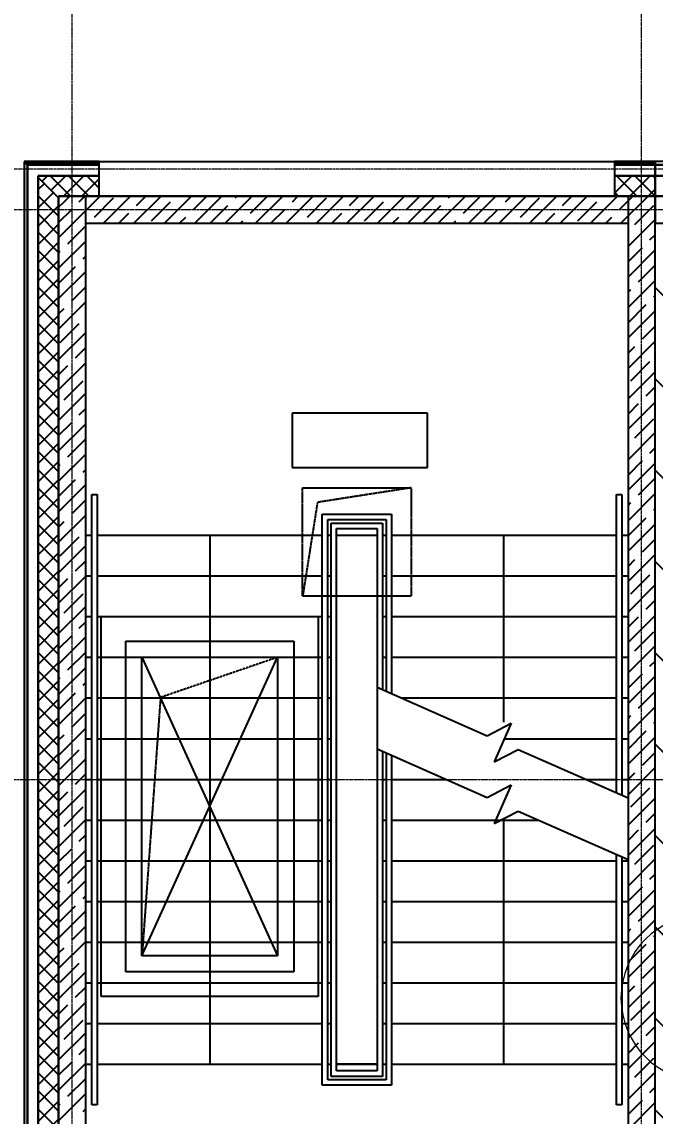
# Model space of a CAD drawing. Header units: millimetres. Extents: x 538266 to 1167394, y 114608 to 637157.
# Drawn here: x 1046063 to 1050734, y 590586 to 598654 of the extents above; entities that cross this region are included whole.
import ezdxf
from ezdxf.enums import TextEntityAlignment as Align

# ---------------------------------------------------------------- set-up
doc = ezdxf.new("R2010")
doc.units = ezdxf.units.MM
for name, pattern in [('CENTER2', [28.575, 19.05, -3.175, 3.175, -3.175]), ('DASHED', [19.05, 12.7, -6.35]), ('HIDDEN', [9.525, 6.35, -3.175])]:
    doc.linetypes.add(name, pattern=pattern)
doc.layers.get('Defpoints').update_dxf_attribs({"color": 140})
for name, color, linetype, lineweight in [('0) шт стен 3 эт', 150, 'Continuous', 60), ('A-Wall-Open', 31, 'Continuous', 5), ('АР_Area', 5, 'Continuous', 5), ('АР_Стены ЖБ', 7, 'Continuous', 35), ('АР_Стены ПЕНОблок', 52, 'Continuous', 20), ('АР_Тонкая', 254, 'Continuous', 5), ('АР_Утеплитель', 31, 'Continuous', 0), ('АР_Ф_ЛК', 7, 'Continuous', 5), ('АР_Штриховка', 8, 'Continuous', 0)]:
    doc.layers.add(name, color=color, linetype=linetype, lineweight=lineweight)
doc.layers.add('АР_Делит', color=120, linetype='Continuous', lineweight=0, plot=False)
doc.layers.add('РД_Оси_100', color=7, linetype='Continuous', lineweight=0, true_color=0x525252)
doc.layers.add('ФВ-5', color=7, linetype='Continuous')
doc.styles.add('style1', font='ARIALN.TTF')

# ---------------------------------------------------------------- blocks, each defined once
blk = doc.blocks.new('СОШ_2200_АР_ОСИ_М100_28.05.24')
at = {"layer": 'АР_Делит', "color": 251, "linetype": 'DASHED', "true_color": 0x636466}
blk.add_lwpolyline([(-355, 13145), (-355, 100855), (37145, 100855), (37145, 129155), (72745, 129155), (72745, 135155), (114955, 135155), (114955, -355)], dxfattribs=at)
at = {"layer": 'РД_Оси_100', "color": 251, "linetype": 'CENTER2', "true_color": 0x636466}
for p, q in [((0, -6155), (0, 139938.679)), ((4200, -6155), (4200, 139938.679)), ((-5954.958, 96300), (119910, 96300))]:
    blk.add_line(p, q, dxfattribs=at)
for points in [[(119910, 100950), (119410, 100800), (-5454.958, 100800), (-5954.958, 100950)], [(119910, 100350), (119410, 100500), (-5454.958, 100500), (-5954.958, 100350)]]:
    blk.add_lwpolyline(points, dxfattribs=at)
blk = doc.blocks.new('MOK-МаркаПом_овал_ареал')
for p, q in [((-5.365, 6.138), (5.888, 6.138)), ((-2.75, -3), (2.75, -3))]:
    blk.add_line(p, q)
for centre, radius, start, end in [((-5.365, 0), 6.138, 90, 270), ((5.888, 0), 6.138, 270, 90), ((-7.411, 0), 7.161, 0, 0.00095)]:
    blk.add_arc(centre, radius, start, end)
at = {"color": 0, "style": 'style1'}
blk.add_attdef('АР-ПОМЕЩЕНИЕ:НОМЕР', text='', height=3, dxfattribs=at).set_placement((0.261, 0), align=Align.MIDDLE)
at = {"layer": 'Defpoints', "color": 2, "style": 'style1'}
blk.add_attdef('АР-ПОМЕЩЕНИЕ:НАИМЕНОВАНИЕ', text='', height=1, dxfattribs=at).set_placement((-0.094, -4.814), align=Align.MIDDLE)
blk = doc.blocks.new('3_этаж1')
at = {"layer": 'АР_Штриховка', "linetype": 'Continuous', "lineweight": 25, "true_color": 0x000000}
h = blk.add_hatch(dxfattribs=at)
h.set_pattern_fill('_U', color=18, style=0, pattern_type=0)
h.set_pattern_definition([(2e-15, (480135.3971, 374055.4927), (-3e-16, 1), [])])
h.paths.add_polyline_path([(684028.6, 587568.7), (684053.6, 587568.7), (684053.6, 597598.7), (684028.6, 597623.7)], flags=0)
h = blk.add_hatch(dxfattribs=at)
h.set_pattern_fill('ANSI37', color=18, scale=30, style=0)
h.set_pattern_definition([(45, (480135.4, 374055.49), (-67.35192, 67.35192), []), (135, (480135.4, 374055.49), (-67.35192, -67.35192), [])])
h.paths.add_polyline_path([(684133.6, 587568.7), (684283.6, 587568.7), (684283.6, 597368.7), (684133.6, 597518.7)], flags=0)
at = {"color": 18, "lineweight": 25, "true_color": 0x000000}
for p, q in [((687005.7, 595767.6), (686005.7, 595767.6)), ((686005.7, 595767.6), (686005.7, 595367.6)), ((687005.7, 595367.6), (687005.7, 595767.6)), ((686005.7, 595367.6), (687005.7, 595367.6)), ((684528.6, 590668.7), (684528.6, 595168.7)), ((684528.6, 595168.7), (684568.6, 595168.7)), ((684528.6, 590668.7), (684528.6, 595168.7)), ((684528.6, 595168.7), (684568.6, 595168.7)), ((684568.6, 595168.7), (684568.6, 594868.7)), ((684568.6, 595168.7), (684568.6, 594868.7)), ((688398.6, 592969.8), (688398.6, 595168.7)), ((688398.6, 595168.7), (688438.6, 595168.7)), ((688398.6, 592969.8), (688398.6, 595168.7)), ((688398.6, 595168.7), (688438.6, 595168.7)), ((688438.6, 595168.7), (688438.6, 592952.2)), ((688438.6, 595168.7), (688438.6, 592952.2)), ((684568.6, 594868.7), (684568.6, 590668.7)), ((684568.6, 594868.7), (684568.6, 590668.7)), ((684598.6, 591468.7), (684598.6, 594268.7)), ((684598.6, 594268.7), (686198.6, 594268.7)), ((684598.6, 591468.7), (684598.6, 594268.7)), ((684598.6, 594268.7), (686198.6, 594268.7)), ((686198.6, 594268.7), (686198.6, 591468.7)), ((686198.6, 594268.7), (686198.6, 591468.7)), ((684778.6, 591648.7), (684778.6, 594088.7)), ((684778.6, 594088.7), (686018.6, 594088.7)), ((684778.6, 591648.7), (684778.6, 594088.7)), ((684778.6, 594088.7), (686018.6, 594088.7)), ((686018.6, 594088.7), (686018.6, 591648.7)), ((686018.6, 594088.7), (686018.6, 591648.7)), ((684898.6, 591768.7), (684898.6, 593968.7)), ((684898.6, 593968.7), (685898.6, 593968.7)), ((684898.6, 591768.7), (685898.6, 593968.7)), ((684898.6, 593968.7), (685898.6, 591768.7)), ((684898.6, 591768.7), (684898.6, 593968.7)), ((684898.6, 593968.7), (685898.6, 593968.7)), ((684898.6, 591768.7), (685898.6, 593968.7)), ((684898.6, 593968.7), (685898.6, 591768.7)), ((685898.6, 593968.7), (685898.6, 591768.7)), ((685898.6, 593968.7), (685898.6, 591768.7)), ((688398.6, 590668.7), (688398.6, 592515)), ((688398.6, 590668.7), (688398.6, 592515)), ((688438.6, 592497.4), (688438.6, 590668.7)), ((688438.6, 592497.4), (688438.6, 590668.7)), ((685898.6, 591768.7), (684898.6, 591768.7)), ((685898.6, 591768.7), (684898.6, 591768.7)), ((686018.6, 591648.7), (684778.6, 591648.7)), ((686018.6, 591648.7), (684778.6, 591648.7)), ((686198.6, 591468.7), (684598.6, 591468.7)), ((686198.6, 591468.7), (684598.6, 591468.7)), ((684568.6, 590668.7), (684528.6, 590668.7)), ((684568.6, 590668.7), (684528.6, 590668.7)), ((688438.6, 590668.7), (688398.6, 590668.7)), ((688438.6, 590668.7), (688398.6, 590668.7))]:
    blk.add_line(p, q, dxfattribs=at)
at = {"color": 18, "linetype": 'HIDDEN', "lineweight": 25, "ltscale": 0.07, "true_color": 0x000000}
for p, q in [((686083.6, 595218.7), (686883.6, 595218.7)), ((686083.6, 594418.7), (686083.6, 595218.7)), ((686083.6, 595218.7), (686883.6, 595218.7)), ((686083.6, 594418.7), (686083.6, 595218.7)), ((686883.6, 595218.7), (686192.8, 595111)), ((686883.6, 595218.7), (686192.8, 595111)), ((686883.6, 595218.7), (686883.6, 594418.7)), ((686883.6, 595218.7), (686883.6, 594418.7)), ((686192.8, 595111), (686083.6, 594418.7)), ((686192.8, 595111), (686083.6, 594418.7)), ((686883.6, 594418.7), (686083.6, 594418.7)), ((686883.6, 594418.7), (686083.6, 594418.7)), ((684898.6, 593968.8), (685898.6, 593968.8)), ((684898.6, 591768.8), (684898.6, 593968.8)), ((684898.6, 593968.8), (685898.6, 593968.8)), ((684898.6, 591768.8), (684898.6, 593968.8)), ((685898.6, 593968.8), (685035.2, 593672.5)), ((685898.6, 593968.8), (685035.2, 593672.5)), ((685898.6, 593968.8), (685898.6, 591768.8)), ((685898.6, 593968.8), (685898.6, 591768.8)), ((685035.2, 593672.5), (684898.6, 591768.8)), ((685035.2, 593672.5), (684898.6, 591768.8)), ((685898.6, 591768.8), (684898.6, 591768.8)), ((685898.6, 591768.8), (684898.6, 591768.8))]:
    blk.add_line(p, q, dxfattribs=at)
at = {"layer": 'A-Wall-Open', "color": 18, "linetype": 'Continuous', "lineweight": 25, "true_color": 0x000000}
for p, q in [((684583.6, 597623.7), (688383.6, 597623.7)), ((684583.6, 597368.7), (688383.6, 597368.7))]:
    blk.add_line(p, q, dxfattribs=at)
at = {"layer": 'АР_Делит', "color": 18, "lineweight": 25, "true_color": 0x000000}
for p, q in [((684483.6, 587968.7), (684483.6, 597368.7)), ((684483.6, 597368.7), (688483.6, 597368.7)), ((684483.6, 587968.7), (684483.6, 597368.7)), ((684483.6, 597368.7), (688483.6, 597368.7)), ((688483.6, 597368.7), (688483.6, 587968.7)), ((688483.6, 597368.7), (688483.6, 587968.7))]:
    blk.add_line(p, q, dxfattribs=at)
at = {"layer": 'АР_Стены ЖБ', "color": 18, "linetype": 'Continuous', "lineweight": 25, "true_color": 0x000000}
for p, q in [((684283.6, 597368.7), (684283.6, 587568.7)), ((688683.6, 597368.7), (684283.6, 597368.7)), ((688683.6, 587568.7), (688683.6, 597368.7)), ((684483.6, 587768.7), (684483.6, 597168.7)), ((684483.6, 597168.7), (688483.6, 597168.7)), ((688483.6, 597168.7), (688483.6, 587768.7))]:
    blk.add_line(p, q, dxfattribs=at)
at = {"layer": 'АР_Стены ПЕНОблок', "color": 18, "linetype": 'Continuous', "lineweight": 25, "true_color": 0x000000}
for p, q in [((688683.6, 597368.7), (688683.6, 597168.7)), ((708583.6, 597368.7), (688683.6, 597368.7)), ((688683.6, 597168.7), (708583.6, 597168.7))]:
    blk.add_line(p, q, dxfattribs=at)
at = {"layer": 'АР_Тонкая', "color": 18, "linetype": 'Continuous', "lineweight": 25, "true_color": 0x000000}
for p, q in [((684028.6, 597623.7), (684028.6, 587568.7)), ((684583.6, 597623.7), (684028.6, 597623.7)), ((684053.6, 597598.7), (684053.6, 587568.7)), ((684053.6, 587568.7), (684053.6, 597598.7)), ((684583.6, 597598.7), (684053.6, 597598.7)), ((684053.6, 597598.7), (684583.6, 597598.7)), ((684583.6, 597598.7), (684583.6, 597623.7)), ((684583.6, 597518.7), (684583.6, 597598.7)), ((688383.6, 597623.7), (688383.6, 597598.7)), ((688683.6, 597623.7), (688383.6, 597623.7)), ((688383.6, 597598.7), (688383.6, 597518.7)), ((688683.6, 597598.7), (688383.6, 597598.7)), ((688383.6, 597598.7), (688683.6, 597598.7)), ((688683.6, 597623.7), (688683.6, 597598.7)), ((708583.6, 597623.7), (688683.6, 597623.7)), ((688683.6, 597598.7), (688683.6, 597623.7)), ((688683.6, 597598.7), (688683.6, 597518.7)), ((708583.6, 597598.7), (688683.6, 597598.7)), ((688683.6, 597598.7), (708583.6, 597598.7)), ((688683.6, 597518.7), (688683.6, 597598.7)), ((684133.6, 587568.7), (684133.6, 597518.7)), ((684133.6, 597518.7), (684583.6, 597518.7)), ((688383.6, 597518.7), (688683.6, 597518.7)), ((688683.6, 597518.7), (708583.6, 597518.7))]:
    blk.add_line(p, q, dxfattribs=at)
at = {"layer": 'АР_Утеплитель', "color": 18, "linetype": 'Continuous', "lineweight": 25, "true_color": 0x000000}
for p, q in [((684133.6, 597518.7), (684133.6, 587568.7)), ((684583.6, 597518.7), (684133.6, 597518.7)), ((684583.6, 597368.7), (684583.6, 597518.7)), ((688383.6, 597518.7), (688383.6, 597368.7)), ((688683.6, 597518.7), (688383.6, 597518.7)), ((688683.6, 597518.7), (688683.6, 597368.7)), ((708583.6, 597518.7), (688683.6, 597518.7)), ((688683.6, 597368.7), (688683.6, 597518.7)), ((684283.6, 587568.7), (684283.6, 597368.7)), ((684283.6, 597368.7), (684583.6, 597368.7)), ((688383.6, 597368.7), (688683.6, 597368.7)), ((688683.6, 597368.7), (708583.6, 597368.7))]:
    blk.add_line(p, q, dxfattribs=at)
at = {"layer": 'АР_Ф_ЛК', "color": 18, "lineweight": 25, "true_color": 0x000000}
for p, q in [((686228.6, 590813.7), (686228.6, 595023.7)), ((686228.6, 595023.7), (686738.6, 595023.7)), ((686738.6, 595023.7), (686738.6, 593701.4)), ((686268.6, 590853.7), (686268.6, 594983.7)), ((686268.6, 594983.7), (686698.6, 594983.7)), ((686293.6, 590878.7), (686293.6, 594958.7)), ((686293.6, 594958.7), (686673.6, 594958.7)), ((686333.6, 590918.7), (686333.6, 594918.7)), ((686333.6, 594918.7), (686633.6, 594918.7)), ((686633.6, 594918.7), (686633.6, 590918.7)), ((686673.6, 594958.7), (686673.6, 593730.1)), ((686698.6, 594983.7), (686698.6, 593719.1)), ((684483.6, 594868.7), (684528.6, 594868.7)), ((684568.6, 594868.7), (686228.6, 594868.7)), ((685398.6, 594868.7), (685398.6, 594402.5)), ((686268.6, 594868.7), (686293.6, 594868.7)), ((686333.6, 590968.7), (686333.6, 594868.7)), ((686333.6, 594868.7), (686633.6, 594868.7)), ((686333.6, 594868.7), (686633.6, 594868.7)), ((686633.6, 594868.7), (686633.6, 590968.7)), ((686673.6, 594868.7), (686698.6, 594868.7)), ((686738.6, 594868.7), (688398.6, 594868.7)), ((687568.6, 593956.5), (687568.6, 594868.7)), ((688438.6, 594868.7), (688483.6, 594868.7)), ((684483.6, 594568.7), (684528.6, 594568.7)), ((684568.6, 594568.7), (686228.6, 594568.7)), ((686268.6, 594568.7), (686293.6, 594568.7)), ((686673.6, 594568.7), (686698.6, 594568.7)), ((686738.6, 594568.7), (688398.6, 594568.7)), ((688438.6, 594568.7), (688483.6, 594568.7)), ((685398.6, 594402.5), (685398.6, 590968.7)), ((684483.6, 594268.7), (684528.6, 594268.7)), ((684568.6, 594268.7), (686228.6, 594268.7)), ((686268.6, 594268.7), (686293.6, 594268.7)), ((686673.6, 594268.7), (686698.6, 594268.7)), ((686738.6, 594268.7), (688398.6, 594268.7)), ((688438.6, 594268.7), (688483.6, 594268.7)), ((684483.6, 593968.7), (684528.6, 593968.7)), ((684568.6, 593968.7), (686228.6, 593968.7)), ((686268.6, 593968.7), (686293.6, 593968.7)), ((686673.6, 593968.7), (686698.6, 593968.7)), ((686738.6, 593968.7), (688398.6, 593968.7)), ((687568.6, 593490.3), (687568.6, 593956.5)), ((688438.6, 593968.7), (688483.6, 593968.7)), ((686633.6, 593747.7), (687444.2, 593390.4)), ((684483.6, 593668.7), (684528.6, 593668.7)), ((684568.6, 593668.7), (686228.6, 593668.7)), ((686268.6, 593668.7), (686293.6, 593668.7)), ((686812.8, 593668.7), (688398.6, 593668.7)), ((688438.6, 593668.7), (688483.6, 593668.7)), ((687444.2, 593390.4), (687621.6, 593483)), ((687621.6, 593483), (687495.6, 593197)), ((684483.6, 593368.7), (684528.6, 593368.7)), ((684568.6, 593368.7), (686228.6, 593368.7)), ((686268.6, 593368.7), (686293.6, 593368.7)), ((687571.2, 593368.7), (688398.6, 593368.7)), ((688438.6, 593368.7), (688483.6, 593368.7)), ((686633.6, 593292.9), (687444.2, 592935.6)), ((686673.6, 593275.3), (686673.6, 590878.7)), ((686698.6, 593264.3), (686698.6, 590853.7)), ((686738.6, 593246.6), (686738.6, 590813.7)), ((687495.6, 593197), (687673, 593289.6)), ((687673, 593289.6), (688483.6, 592932.3)), ((684483.6, 593068.7), (684528.6, 593068.7)), ((684568.6, 593068.7), (686228.6, 593068.7)), ((686268.6, 593068.7), (686293.6, 593068.7)), ((686673.6, 593068.7), (686698.6, 593068.7)), ((686738.6, 593068.7), (687142.2, 593068.7)), ((688174.1, 593068.7), (688398.6, 593068.7)), ((688438.6, 593068.7), (688483.6, 593068.7)), ((687444.2, 592935.6), (687621.6, 593028.2)), ((687621.6, 593028.2), (687495.6, 592742.2)), ((687495.6, 592742.2), (687673, 592834.8)), ((687673, 592834.8), (688483.6, 592477.5)), ((684483.6, 592768.7), (684528.6, 592768.7)), ((684568.6, 592768.7), (686228.6, 592768.7)), ((686268.6, 592768.7), (686293.6, 592768.7)), ((686673.6, 592768.7), (686698.6, 592768.7)), ((686738.6, 592768.7), (687822.8, 592768.7)), ((687568.6, 591435), (687568.6, 592768.7)), ((684483.6, 592468.7), (684528.6, 592468.7)), ((684568.6, 592468.7), (686228.6, 592468.7)), ((686268.6, 592468.7), (686293.6, 592468.7)), ((686673.6, 592468.7), (686698.6, 592468.7)), ((686738.6, 592468.7), (688398.6, 592468.7)), ((688438.6, 592468.7), (688483.6, 592468.7)), ((684483.6, 592168.7), (684528.6, 592168.7)), ((684568.6, 592168.7), (686228.6, 592168.7)), ((686268.6, 592168.7), (686293.6, 592168.7)), ((686673.6, 592168.7), (686698.6, 592168.7)), ((686738.6, 592168.7), (688398.6, 592168.7)), ((688438.6, 592168.7), (688483.6, 592168.7)), ((684483.6, 591868.7), (684528.6, 591868.7)), ((684568.6, 591868.7), (686228.6, 591868.7)), ((686268.6, 591868.7), (686293.6, 591868.7)), ((686673.6, 591868.7), (686698.6, 591868.7)), ((686738.6, 591868.7), (688398.6, 591868.7)), ((688438.6, 591868.7), (688483.6, 591868.7)), ((684483.6, 591568.7), (684528.6, 591568.7)), ((684568.6, 591568.7), (686228.6, 591568.7)), ((686268.6, 591568.7), (686293.6, 591568.7)), ((686673.6, 591568.7), (686698.6, 591568.7)), ((686738.6, 591568.7), (688398.6, 591568.7)), ((688438.6, 591568.7), (688483.6, 591568.7)), ((687568.6, 590968.7), (687568.6, 591435)), ((684483.6, 591268.7), (684528.6, 591268.7)), ((684568.6, 591268.7), (686228.6, 591268.7)), ((686268.6, 591268.7), (686293.6, 591268.7)), ((686673.6, 591268.7), (686698.6, 591268.7)), ((686738.6, 591268.7), (688398.6, 591268.7)), ((688438.6, 591268.7), (688483.6, 591268.7)), ((684483.6, 590968.7), (684528.6, 590968.7)), ((684568.6, 590968.7), (686228.6, 590968.7)), ((686268.6, 590968.7), (686293.6, 590968.7)), ((686633.6, 590968.7), (686333.6, 590968.7)), ((686333.6, 590968.7), (686633.6, 590968.7)), ((686673.6, 590968.7), (686698.6, 590968.7)), ((686738.6, 590968.7), (688398.6, 590968.7)), ((688438.6, 590968.7), (688483.6, 590968.7)), ((686673.6, 590878.7), (686293.6, 590878.7)), ((686633.6, 590918.7), (686333.6, 590918.7)), ((686738.6, 590813.7), (686228.6, 590813.7)), ((686698.6, 590853.7), (686268.6, 590853.7))]:
    blk.add_line(p, q, dxfattribs=at)
at = {"layer": 'АР_Штриховка', "color": 18, "linetype": 'Continuous', "lineweight": 25, "true_color": 0x000000}
for p, q in [((684028.8, 597623.5), (684583.6, 597623.5)), ((684029.8, 597622.5), (684583.6, 597622.5)), ((684030.8, 597621.5), (684583.6, 597621.5)), ((684031.8, 597620.5), (684583.6, 597620.5)), ((684032.8, 597619.5), (684583.6, 597619.5)), ((684033.8, 597618.5), (684583.6, 597618.5)), ((684034.8, 597617.5), (684583.6, 597617.5)), ((684035.8, 597616.5), (684583.6, 597616.5)), ((684036.8, 597615.5), (684583.6, 597615.5)), ((684037.8, 597614.5), (684583.6, 597614.5)), ((684038.8, 597613.5), (684583.6, 597613.5)), ((684039.8, 597612.5), (684583.6, 597612.5)), ((684040.8, 597611.5), (684583.6, 597611.5)), ((684041.8, 597610.5), (684583.6, 597610.5)), ((684042.8, 597609.5), (684583.6, 597609.5)), ((684043.8, 597608.5), (684583.6, 597608.5)), ((684044.8, 597607.5), (684583.6, 597607.5)), ((684045.8, 597606.5), (684583.6, 597606.5)), ((684046.8, 597605.5), (684583.6, 597605.5)), ((684047.8, 597604.5), (684583.6, 597604.5)), ((684048.8, 597603.5), (684583.6, 597603.5)), ((684049.8, 597602.5), (684583.6, 597602.5)), ((684050.8, 597601.5), (684583.6, 597601.5)), ((684051.8, 597600.5), (684583.6, 597600.5)), ((684052.8, 597599.5), (684583.6, 597599.5)), ((688383.6, 597623.5), (688683.6, 597623.5)), ((688383.6, 597622.5), (688683.6, 597622.5)), ((688383.6, 597621.5), (688683.6, 597621.5)), ((688383.6, 597620.5), (688683.6, 597620.5)), ((688383.6, 597619.5), (688683.6, 597619.5)), ((688383.6, 597618.5), (688683.6, 597618.5)), ((688383.6, 597617.5), (688683.6, 597617.5)), ((688383.6, 597616.5), (688683.6, 597616.5)), ((688383.6, 597615.5), (688683.6, 597615.5)), ((688383.6, 597614.5), (688683.6, 597614.5)), ((688383.6, 597613.5), (688683.6, 597613.5)), ((688383.6, 597612.5), (688683.6, 597612.5)), ((688383.6, 597611.5), (688683.6, 597611.5)), ((688383.6, 597610.5), (688683.6, 597610.5)), ((688383.6, 597609.5), (688683.6, 597609.5)), ((688383.6, 597608.5), (688683.6, 597608.5)), ((688383.6, 597607.5), (688683.6, 597607.5)), ((688383.6, 597606.5), (688683.6, 597606.5)), ((688383.6, 597605.5), (688683.6, 597605.5)), ((688383.6, 597604.5), (688683.6, 597604.5)), ((688383.6, 597603.5), (688683.6, 597603.5)), ((688383.6, 597602.5), (688683.6, 597602.5)), ((688383.6, 597601.5), (688683.6, 597601.5)), ((688383.6, 597600.5), (688683.6, 597600.5)), ((688383.6, 597599.5), (688683.6, 597599.5)), ((684167.4, 597484.9), (684201.3, 597518.7)), ((684372.1, 597368.7), (684222.1, 597518.7)), ((684234.8, 597417.5), (684336, 597518.7)), ((684320.7, 597368.7), (684470.7, 597518.7)), ((684506.8, 597368.7), (684356.8, 597518.7)), ((684455.4, 597368.7), (684583.6, 597496.9)), ((684583.6, 597426.7), (684491.5, 597518.7)), ((688383.6, 597390.5), (688511.8, 597518.7)), ((688548, 597368.7), (688398, 597518.7)), ((688496.5, 597368.7), (688646.5, 597518.7)), ((688682.7, 597368.7), (688532.7, 597518.7)), ((688683.6, 597502.5), (688667.4, 597518.7)), ((688631.2, 597368.7), (688683.6, 597421.1)), ((684324.6, 597327.7), (684365.6, 597368.7)), ((684436.2, 597327.1), (684477.9, 597368.7)), ((684436.8, 597215.5), (684590.1, 597368.7)), ((684548.5, 597214.9), (684688.8, 597355.2)), ((684614.6, 597168.7), (684814.6, 597368.7)), ((684839.1, 597168.7), (685039.1, 597368.7)), ((684857.2, 597299), (684926.9, 597368.7)), ((685063.6, 597168.7), (685263.6, 597368.7)), ((685278.1, 597271), (685375.9, 597368.7)), ((685288.1, 597168.7), (685488.1, 597368.7)), ((685512.6, 597168.7), (685712.6, 597368.7)), ((685586.8, 597355.2), (685600.4, 597368.7)), ((685699.1, 597242.9), (685824.9, 597368.7)), ((685737.1, 597168.7), (685937.1, 597368.7)), ((685961.7, 597168.7), (686161.7, 597368.7)), ((686007.8, 597327.1), (686049.4, 597368.7)), ((686120, 597214.9), (686260.3, 597355.2)), ((686186.2, 597168.7), (686386.2, 597368.7)), ((686410.7, 597168.7), (686610.7, 597368.7)), ((686428.7, 597299), (686498.4, 597368.7)), ((686635.2, 597168.7), (686835.2, 597368.7)), ((686849.7, 597271), (686947.4, 597368.7)), ((686859.7, 597168.7), (687059.7, 597368.7)), ((687084.2, 597168.7), (687284.2, 597368.7)), ((687158.4, 597355.2), (687171.9, 597368.7)), ((687270.6, 597242.9), (687396.4, 597368.7)), ((687308.7, 597168.7), (687508.7, 597368.7)), ((687533.2, 597168.7), (687733.2, 597368.7)), ((687579.3, 597327.1), (687620.9, 597368.7)), ((687691.6, 597214.9), (687831.9, 597355.2)), ((687757.7, 597168.7), (687957.7, 597368.7)), ((687982.2, 597168.7), (688182.2, 597368.7)), ((688000.3, 597299), (688070, 597368.7)), ((688206.7, 597168.7), (688406.7, 597368.7)), ((688413.3, 597368.7), (688383.6, 597398.4)), ((688421.2, 597271), (688519, 597368.7)), ((688431.2, 597168.7), (688631.2, 597368.7)), ((684283.6, 597286.7), (684324.6, 597327.7)), ((684283.6, 597174.5), (684380.1, 597271)), ((684969.4, 597186.8), (685109.7, 597327.1)), ((685400.4, 597168.7), (685530.7, 597299)), ((685849.4, 597168.7), (685951.6, 597271)), ((686541, 597186.8), (686681.3, 597327.1)), ((686971.9, 597168.7), (687102.2, 597299)), ((687420.9, 597168.7), (687523.2, 597271)), ((688112.5, 597186.8), (688252.8, 597327.1)), ((688533.5, 597158.7), (688673.8, 597299)), ((684283.6, 597062.2), (684436.8, 597215.5)), ((684726.9, 597168.7), (684801, 597242.9)), ((685175.9, 597168.7), (685222, 597214.9)), ((685624.9, 597168.7), (685642.9, 597186.8)), ((686298.4, 597168.7), (686372.6, 597242.9)), ((686747.4, 597168.7), (686793.5, 597214.9)), ((687196.4, 597168.7), (687214.5, 597186.8)), ((687870, 597168.7), (687944.1, 597242.9)), ((688319, 597168.7), (688365.1, 597214.9)), ((688483.6, 596996.6), (688683.6, 597196.6)), ((684352, 597018.4), (684483.6, 597150)), ((684283.6, 596837.7), (684483.6, 597037.7)), ((688645.7, 597046.5), (688683.6, 597084.3)), ((684283.6, 596950), (684295.9, 596962.3)), ((688483.6, 596884.3), (688589.6, 596990.4)), ((688483.6, 596772.1), (688683.6, 596972.1)), ((684283.6, 596725.4), (684408.2, 596850)), ((684464.3, 596906.2), (684483.6, 596925.4)), ((688561.5, 596737.8), (688683.6, 596859.8)), ((684283.6, 596613.2), (684483.6, 596813.2)), ((684380.1, 596597.5), (684483.6, 596700.9)), ((688483.6, 596547.6), (688683.6, 596747.6)), ((688483.6, 596659.8), (688505.4, 596681.7)), ((688673.8, 596625.5), (688683.6, 596635.3)), ((684283.6, 596388.7), (684483.6, 596588.7)), ((684283.6, 596500.9), (684324, 596541.3)), ((688483.6, 596435.3), (688617.7, 596569.4)), ((688483.6, 596323.1), (688683.6, 596523.1)), ((684283.6, 596164.2), (684483.6, 596364.2)), ((684295.9, 596288.8), (684436.2, 596429.1)), ((688589.6, 596316.8), (688683.6, 596410.8)), ((688483.6, 596098.6), (688683.6, 596298.6)), ((684408.2, 596176.5), (684483.6, 596251.9)), ((688483.6, 596210.8), (688533.5, 596260.7)), ((684283.6, 595939.7), (684483.6, 596139.7)), ((688505.4, 596008.1), (688645.7, 596148.5)), ((684283.6, 596051.9), (684352, 596120.4)), ((688483.6, 595874.1), (688683.6, 596074.1)), ((684324, 595867.8), (684464.3, 596008.1)), ((688617.7, 595895.9), (688683.6, 595961.8)), ((684283.6, 595715.2), (684483.6, 595915.2)), ((684436.2, 595755.6), (684483.6, 595802.9)), ((688483.6, 595649.5), (688683.6, 595849.5)), ((688483.6, 595761.8), (688561.5, 595839.8)), ((688533.5, 595587.2), (688673.8, 595727.5)), ((684283.6, 595602.9), (684380.1, 595699.4)), ((684283.6, 595490.7), (684483.6, 595690.7)), ((684352, 595446.9), (684483.6, 595578.4)), ((688483.6, 595425), (688683.6, 595625)), ((688645.7, 595474.9), (688683.6, 595512.8)), ((684283.6, 595266.2), (684483.6, 595466.2)), ((688483.6, 595312.8), (688589.6, 595418.8)), ((688483.6, 595200.5), (688683.6, 595400.5)), ((684283.6, 595378.4), (684295.9, 595390.7)), ((684464.3, 595334.6), (684483.6, 595353.9)), ((684283.6, 595153.9), (684408.2, 595278.5)), ((684283.6, 595041.6), (684483.6, 595241.6)), ((688561.5, 595166.2), (688683.6, 595288.3)), ((688483.6, 594976), (688683.6, 595176)), ((684380.1, 595025.9), (684483.6, 595129.4)), ((688483.6, 595088.3), (688505.4, 595110.1)), ((684283.6, 594817.1), (684483.6, 595017.1)), ((688483.6, 594863.8), (688617.7, 594997.9)), ((688673.8, 595054), (688683.6, 595063.8)), ((684283.6, 594929.4), (684324, 594969.8)), ((688483.6, 594751.5), (688683.6, 594951.5)), ((684295.9, 594717.2), (684436.2, 594857.5)), ((688589.6, 594745.3), (688683.6, 594839.3)), ((684283.6, 594592.6), (684483.6, 594792.6)), ((684408.2, 594605), (684483.6, 594680.4)), ((688483.6, 594527), (688683.6, 594727)), ((688483.6, 594639.3), (688533.5, 594689.2)), ((684283.6, 594368.1), (684483.6, 594568.1)), ((684283.6, 594480.4), (684352, 594548.8)), ((688505.4, 594436.6), (688645.7, 594576.9)), ((684324, 594296.3), (684464.3, 594436.6)), ((688483.6, 594302.5), (688683.6, 594502.5)), ((688617.7, 594324.3), (688683.6, 594390.3)), ((684283.6, 594143.6), (684483.6, 594343.6)), ((688483.6, 594078), (688683.6, 594278)), ((688483.6, 594190.3), (688561.5, 594268.2)), ((684436.2, 594184), (684483.6, 594231.4)), ((684283.6, 594031.4), (684380.1, 594127.9)), ((684283.6, 593919.1), (684483.6, 594119.1)), ((688533.5, 594015.6), (688673.8, 594156)), ((688483.6, 593853.5), (688683.6, 594053.5)), ((684352, 593875.3), (684483.6, 594006.9)), ((684283.6, 593694.6), (684483.6, 593894.6)), ((688645.7, 593903.4), (688683.6, 593941.2)), ((684283.6, 593806.9), (684295.9, 593819.2)), ((684464.3, 593763.1), (684483.6, 593782.4)), ((688483.6, 593741.2), (688589.6, 593847.3)), ((688483.6, 593629), (688683.6, 593829)), ((684283.6, 593582.4), (684408.2, 593706.9)), ((688561.5, 593594.7), (688683.6, 593716.7)), ((684283.6, 593470.1), (684483.6, 593670.1)), ((684380.1, 593454.4), (684483.6, 593557.9)), ((688483.6, 593404.5), (688683.6, 593604.5)), ((688483.6, 593516.7), (688505.4, 593538.6)), ((688673.8, 593482.4), (688683.6, 593492.2)), ((684283.6, 593245.6), (684483.6, 593445.6)), ((684283.6, 593357.9), (684324, 593398.2)), ((688483.6, 593292.2), (688617.7, 593426.3)), ((688483.6, 593180), (688683.6, 593380)), ((684283.6, 593021.1), (684483.6, 593221.1)), ((684295.9, 593145.7), (684436.2, 593286)), ((688589.6, 593173.7), (688683.6, 593267.7)), ((688483.6, 592955.5), (688683.6, 593155.5)), ((684408.2, 593033.4), (684483.6, 593108.8)), ((688483.6, 593067.7), (688533.5, 593117.6)), ((684283.6, 592796.6), (684483.6, 592996.6)), ((684283.6, 592908.8), (684352, 592977.3)), ((688505.4, 592865), (688645.7, 593005.4)), ((688483.6, 592731), (688683.6, 592931)), ((684324, 592724.7), (684464.3, 592865)), ((688617.7, 592752.8), (688683.6, 592818.7)), ((684283.6, 592572.1), (684483.6, 592772.1)), ((684436.2, 592612.5), (684483.6, 592659.8)), ((688483.6, 592506.5), (688683.6, 592706.5)), ((688483.6, 592618.7), (688561.5, 592696.7)), ((688533.5, 592444.1), (688673.8, 592584.4)), ((684283.6, 592459.8), (684380.1, 592556.3)), ((684283.6, 592347.6), (684483.6, 592547.6)), ((684352, 592303.8), (684483.6, 592435.3)), ((688483.6, 592282), (688683.6, 592482)), ((688645.7, 592331.8), (688683.6, 592369.7)), ((684283.6, 592123.1), (684483.6, 592323.1)), ((688483.6, 592169.7), (688589.6, 592275.7)), ((688483.6, 592057.4), (688683.6, 592257.4)), ((684283.6, 592235.3), (684295.9, 592247.7)), ((684464.3, 592191.5), (684483.6, 592210.8)), ((684283.6, 592010.8), (684408.2, 592135.4)), ((684283.6, 591898.6), (684483.6, 592098.6)), ((688561.5, 592023.1), (688683.6, 592145.2)), ((688483.6, 591832.9), (688683.6, 592032.9)), ((684380.1, 591882.8), (684483.6, 591986.3)), ((688483.6, 591945.2), (688505.4, 591967)), ((684283.6, 591674.1), (684483.6, 591874.1)), ((688483.6, 591720.7), (688617.7, 591854.8)), ((688673.8, 591910.9), (688683.6, 591920.7)), ((684283.6, 591786.3), (684324, 591826.7)), ((688483.6, 591608.4), (688683.6, 591808.4)), ((684295.9, 591574.1), (684436.2, 591714.5)), ((688589.6, 591602.2), (688683.6, 591696.2)), ((684283.6, 591449.5), (684483.6, 591649.5)), ((684408.2, 591461.9), (684483.6, 591537.3)), ((688483.6, 591383.9), (688683.6, 591583.9)), ((688483.6, 591496.2), (688533.5, 591546.1)), ((684283.6, 591225), (684483.6, 591425)), ((684283.6, 591337.3), (684352, 591405.8)), ((688505.4, 591293.5), (688645.7, 591433.8)), ((684324, 591153.2), (684464.3, 591293.5)), ((688483.6, 591159.4), (688683.6, 591359.4)), ((684283.6, 591000.5), (684483.6, 591200.5)), ((688617.7, 591181.2), (688683.6, 591247.2)), ((688483.6, 590934.9), (688683.6, 591134.9)), ((688483.6, 591047.2), (688561.5, 591125.1)), ((684436.2, 591040.9), (684483.6, 591088.3)), ((684283.6, 590888.3), (684380.1, 590984.8)), ((684283.6, 590776), (684483.6, 590976)), ((688533.5, 590872.6), (688673.8, 591012.9)), ((688483.6, 590710.4), (688683.6, 590910.4)), ((684352, 590732.2), (684483.6, 590863.8)), ((688645.7, 590760.3), (688683.6, 590798.2)), ((684283.6, 590551.5), (684483.6, 590751.5)), ((684283.6, 590663.8), (684295.9, 590676.1)), ((684464.3, 590620), (684483.6, 590639.3)), ((688483.6, 590598.2), (688589.6, 590704.2)), ((688483.6, 590485.9), (688683.6, 590685.9))]:
    blk.add_line(p, q, dxfattribs=at)

msp = doc.modelspace()

# ---------------------------------------------------------------- hatches: boundary and pattern name
at = {"layer": 'ФВ-5'}
h = msp.add_hatch(dxfattribs=at)
h.set_pattern_fill('ANSI31', color=1, scale=150, angle=90, style=0)
h.paths.add_polyline_path([(1050733.6, 597168.7), (1052483.6, 597168.7), (1052483.6, 587770.8), (1050733.6, 587770.8)])

# ---------------------------------------------------------------- linework, layer by layer
msp.add_lwpolyline([(1050733.6, 597168.7), (1052483.6, 597168.7), (1052483.6, 587770.8), (1050733.6, 587770.8)], close=True)

# ---------------------------------------------------------------- block references
at = {"layer": '0) шт стен 3 эт', "color": 5, "lineweight": 25}
msp.add_blockref('3_этаж1', (362050, 0), dxfattribs=at)
at = {"layer": 'АР_Area', "color": 18, "linetype": 'Continuous', "lineweight": 15, "true_color": 0x000000}
ref = msp.add_blockref('MOK-МаркаПом_овал_ареал', (1051632.1, 591455.9), dxfattribs=dict(at, xscale=100, yscale=100, zscale=100))
ref.add_attrib('АР-ПОМЕЩЕНИЕ:НОМЕР', '3.021', dxfattribs={"layer": '0', "color": 0, "height": 350, "style": 'style1'}).set_placement((1051632.1, 591455.9), align=Align.MIDDLE)
ref.add_attrib('АР-ПОМЕЩЕНИЕ:НАИМЕНОВАНИЕ', 'Венткамера', dxfattribs={"layer": 'Defpoints', "color": 2, "height": 100, "style": 'style1'}).set_placement((1051622.7, 590974.5), align=Align.MIDDLE)
at = {"layer": 'РД_Оси_100', "lineweight": 25}
msp.add_blockref('СОШ_2200_АР_ОСИ_М100_28.05.24', (1046433.6, 496768.7), dxfattribs=at)

doc.saveas('drawing.dxf')
